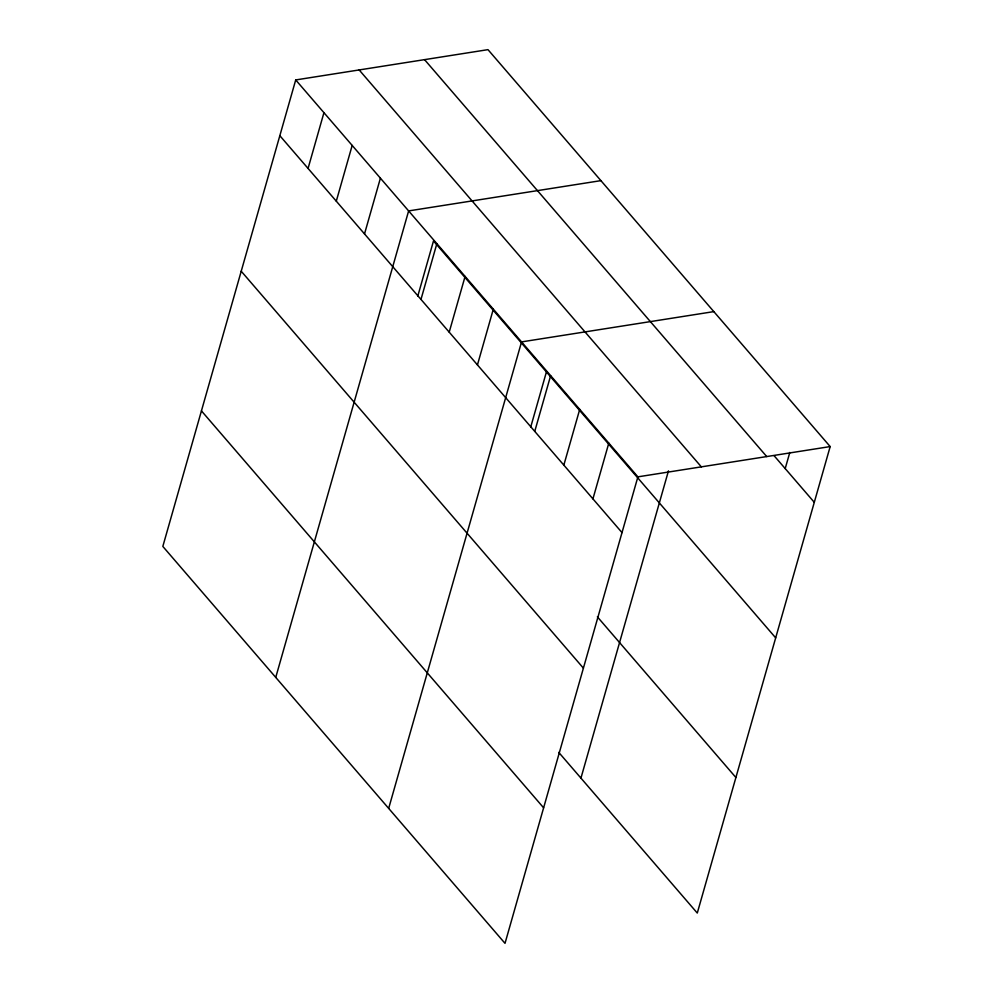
<?xml version="1.0" encoding="UTF-8"?>
<svg xmlns="http://www.w3.org/2000/svg" width="993" height="993" viewBox="0 0 993 993"><rect width="100%" height="100%" fill="white"/><g stroke="black" fill="none" stroke-linecap="round" stroke-linejoin="round"><path stroke-width="1.49" d="M295.715 79.937L162.827 546.423L505.015 943.35L637.891 476.851L295.715 79.937L487.985 49.65L830.173 446.577L697.285 913.063L558.761 752.384M308.066 168.425L323.941 112.681M336.292 201.169L352.18 145.425M364.518 233.926L380.406 178.169M275.744 677.412L408.632 210.913L600.914 180.639M417.755 296.224L433.494 240.951L775.682 637.866M420.982 299.414L436.858 243.657M449.208 332.159L465.096 276.414M477.447 364.903L493.322 309.158M388.673 808.401L521.548 341.902L713.83 311.616M530.672 427.213L546.423 371.928M534.755 431.384L550.643 375.639M563.838 465.134L579.726 409.377M592.933 498.871L608.808 443.114M580.942 778.115L668.475 470.856M785.202 468.584L789.807 452.448M637.891 476.851L830.173 446.577M774.168 455.787L814.285 502.321M424.545 59.642L766.72 456.569M359.168 69.944L701.343 466.859M279.827 135.681L622.015 532.608M597.376 616.839L735.9 777.519M241.225 271.226L583.4 668.152M201.442 410.879L543.618 807.805"/></g></svg>
